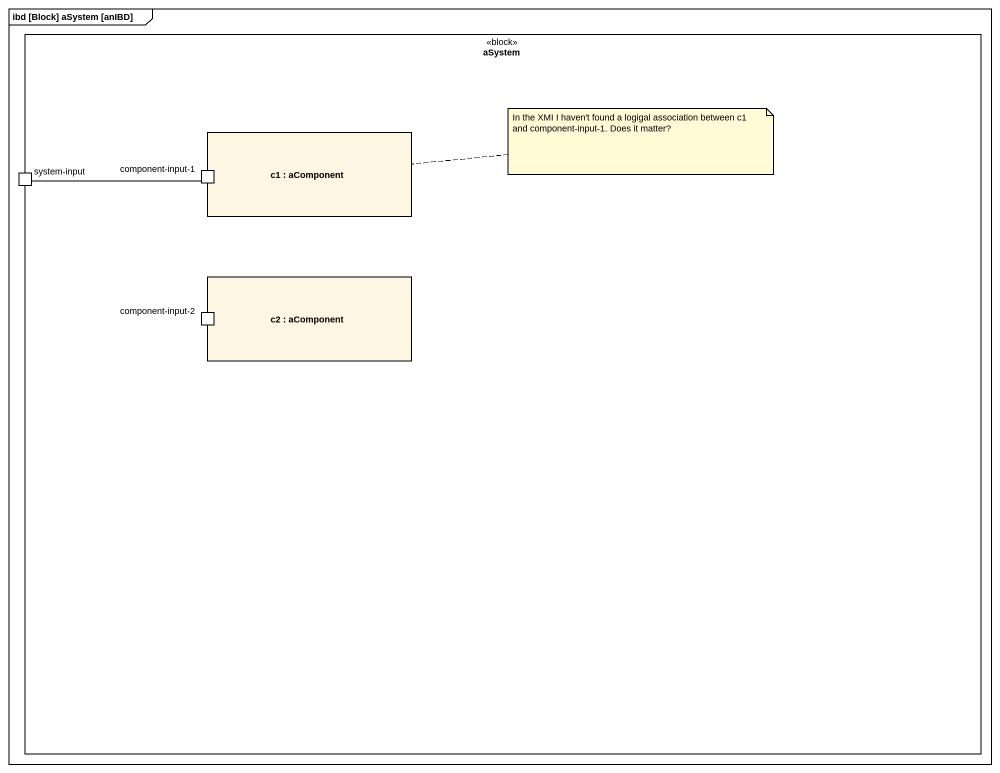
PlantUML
@startuml
mainframe ibd [Block] aSystem [anIBD]
rectangle aSystem <<block>> {
  rectangle "c1 : aComponent" as c1 {
    port "component-input-1" as component_input_1
  }
  port "system-input" as system_input
  rectangle "c2 : aComponent" as c2 {
    port "component-input-2" as component_input_2
  }
}
system_input -right- component_input_1
note right of c1 : In the XMI I haven't found a logigal association between c1 and component-input-1. Does it matter?
@enduml
